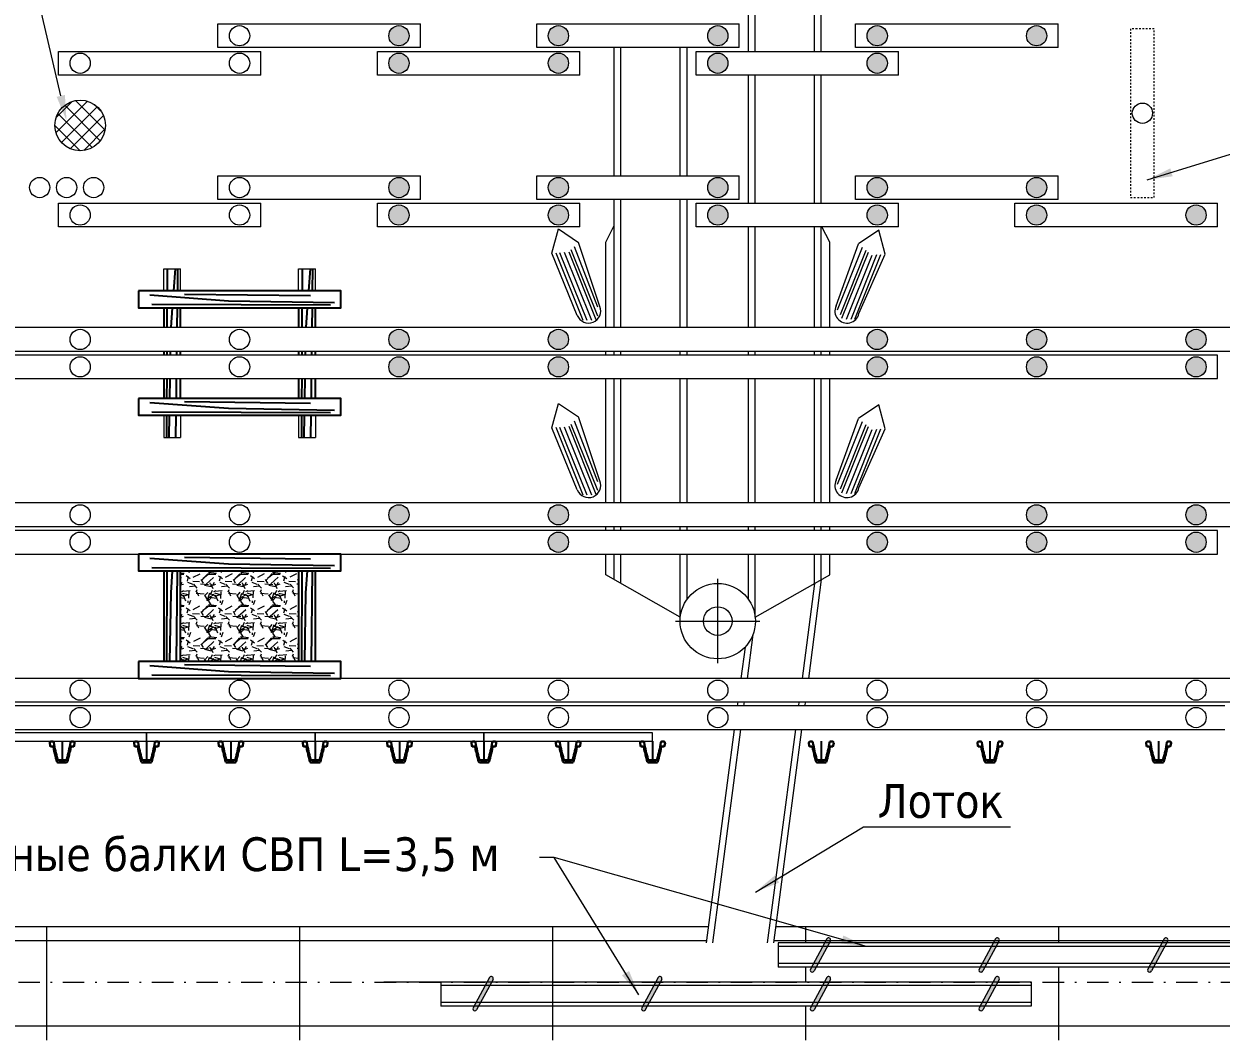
# Model space of a CAD drawing. Header units: millimetres. Extents: x 1757 to 4342, y -1901 to 53.
# Drawn here: x 4057.5 to 4128.5, y -407.1 to -346.8 of the extents above; entities that cross this region are included whole.
import ezdxf

# ---------------------------------------------------------------- set-up
doc = ezdxf.new("R2010")
doc.units = ezdxf.units.MM
doc.header["$LTSCALE"] = 0.1
for name, pattern in [('ACAD_ISO02W100', [15, 12, -3]), ('ACAD_ISO04W100', [30, 24, -3, 0, -3]), ('DASHDOT', [25.4, 12.7, -6.35, 0, -6.35])]:
    doc.linetypes.add(name, pattern=pattern)
doc.styles.add('стиль', font='TAHOMA.TTF')
doc.dimstyles.new('Копия DIN', dxfattribs={"dimtxt": 2, "dimasz": 2.5, "dimexe": 0.5, "dimexo": 0.625, "dimtad": 0, "dimdec": 0, "dimlfac": 100, "dimzin": 4, "dimdsep": 46, "dimtxsty": 'стиль', "dimcen": 2.5, "dimclre": 256, "dimclrt": 256, "dimadec": 0, "dimazin": 2, "dimtfac": 1, "dimtdec": 0, "dimtmove": 0, "dimatfit": 3, "dimfxl": 1.25, "dimtvp": 1, "dimtolj": 1, "dimtzin": 0, "dimlwd": 0, "dimarcsym": 0})

# ---------------------------------------------------------------- blocks, each defined once
blk = doc.blocks.new('A$C056B520F')
at = {"color": 7, "linetype": 'ACAD_ISO02W100', "lineweight": 9, "ltscale": 0.05}
blk.add_line((0, 10), (0, 0), dxfattribs=at)
at = {"color": 7, "linetype": 'ACAD_ISO02W100', "lineweight": 15, "ltscale": 0.05}
for p, q in [((1.4, 10), (0, 10)), ((1.4, 0), (1.4, 10)), ((0, 0), (1.4, 0))]:
    blk.add_line(p, q, dxfattribs=at)
at = {"color": 7, "lineweight": 15}
blk.add_circle((0.7, 5), 0.6, dxfattribs=at)
blk = doc.blocks.new('рядст22')
at = {"lineweight": 15}
h = blk.add_hatch(color=9, dxfattribs=at)
edge = h.paths.add_edge_path()
edge.add_arc((3498.654, -915.376), 0.6, 0, 360)
h = blk.add_hatch(color=9, dxfattribs=at)
edge = h.paths.add_edge_path()
edge.add_arc((3508.104, -915.376), 0.6, 0, 360)
h = blk.add_hatch(color=9, dxfattribs=at)
edge = h.paths.add_edge_path()
edge.add_arc((3508.104, -915.376), 0.6, 0, 360)
h = blk.add_hatch(color=9, dxfattribs=at)
edge = h.paths.add_edge_path()
edge.add_arc((3517.554, -915.376), 0.6, 0, 360)
h = blk.add_hatch(color=9, dxfattribs=at)
edge = h.paths.add_edge_path()
edge.add_arc((3527.004, -915.376), 0.6, 0, 360)
h = blk.add_hatch(color=9, dxfattribs=at)
edge = h.paths.add_edge_path()
edge.add_arc((3527.004, -915.376), 0.6, 0, 360)
h = blk.add_hatch(color=9, dxfattribs=at)
edge = h.paths.add_edge_path()
edge.add_arc((3536.454, -915.376), 0.6, 0, 360)
h = blk.add_hatch(color=9, dxfattribs=at)
edge = h.paths.add_edge_path()
edge.add_arc((3498.654, -917.006), 0.6, 0, 360)
h = blk.add_hatch(color=9, dxfattribs=at)
edge = h.paths.add_edge_path()
edge.add_arc((3508.104, -917.006), 0.6, 0, 360)
h = blk.add_hatch(color=9, dxfattribs=at)
edge = h.paths.add_edge_path()
edge.add_arc((3517.554, -917.006), 0.6, 0, 360)
h = blk.add_hatch(color=9, dxfattribs=at)
edge = h.paths.add_edge_path()
edge.add_arc((3527.004, -917.006), 0.6, 0, 360)
at = {"color": 7, "lineweight": 15}
for p, q in [((3487.922, -914.676), (3499.922, -914.676)), ((3487.922, -916.076), (3487.922, -914.676)), ((3499.922, -916.076), (3499.922, -914.676)), ((3506.822, -914.676), (3518.822, -914.676)), ((3506.822, -916.076), (3506.822, -914.676)), ((3518.822, -916.076), (3518.822, -914.676)), ((3525.722, -914.676), (3537.722, -914.676)), ((3525.722, -916.076), (3525.722, -914.676)), ((3537.722, -916.076), (3537.722, -914.676)), ((3499.922, -916.076), (3487.922, -916.076)), ((3518.822, -916.076), (3506.822, -916.076)), ((3537.722, -916.076), (3525.722, -916.076)), ((3497.372, -916.306), (3509.372, -916.306)), ((3497.372, -917.706), (3497.372, -916.306)), ((3509.372, -917.706), (3509.372, -916.306)), ((3516.272, -916.306), (3528.272, -916.306)), ((3516.272, -917.706), (3516.272, -916.306)), ((3528.272, -917.706), (3528.272, -916.306)), ((3509.372, -917.706), (3497.372, -917.706)), ((3528.272, -917.706), (3516.272, -917.706))]:
    blk.add_line(p, q, dxfattribs=at)
for centre in [(3489.204, -915.376), (3498.654, -915.376), (3508.104, -915.376), (3508.104, -915.376), (3517.554, -915.376), (3527.004, -915.376), (3527.004, -915.376), (3536.454, -915.376), (3498.654, -917.006), (3508.104, -917.006), (3517.554, -917.006), (3527.004, -917.006)]:
    blk.add_circle(centre, 0.6, dxfattribs=at)
blk = doc.blocks.new('*D348')
at = {"lineweight": -2}
for p, q in [((4120.02, -345.976), (4120.02, -341.918)), ((4138.02, -364.007), (4138.02, -341.918))]:
    blk.add_line(p, q, dxfattribs=at)
at = {"color": 0, "lineweight": 0}
blk.add_line((4121.52, -342.418), (4136.52, -342.418), dxfattribs=at)
at = {"color": 0, "lineweight": 15}
for points in [[(4121.52, -342.168), (4121.52, -342.668), (4120.02, -342.418)], [(4136.52, -342.168), (4136.52, -342.668), (4138.02, -342.418)]]:
    blk.add_solid(points, dxfattribs=at)
at = {"layer": 'Defpoints', "color": 0, "lineweight": 15}
for p in [(4138.02, -342.418), (4120.02, -346.601), (4138.02, -364.632)]:
    blk.add_point(p, dxfattribs=at)
at = {"lineweight": 0, "insert": (4129.134, -341.168), "char_height": 1.2, "attachment_point": 5, "style": 'стиль'}
blk.add_mtext('\\A1;2000', dxfattribs=at)

msp = doc.modelspace()

# ---------------------------------------------------------------- hatches: boundary and pattern name
at = {"lineweight": 0}
h = msp.add_hatch(dxfattribs=at)
h.set_pattern_fill('NET', scale=0.2, angle=45, style=0)
h.set_pattern_definition([(45, (581.1121, 558.8448), (-0.44901281, 0.44901281), []), (135, (581.1121, 558.8448), (-0.44901281, -0.44901281), [])])
edge = h.paths.add_edge_path()
edge.add_arc((4060.866, -352.846), 1.5, 0, 360)
at = {"lineweight": 15}
h = msp.add_hatch(color=9, dxfattribs=at)
edge = h.paths.add_edge_path()
edge.add_arc((4079.766, -356.531), 0.6, 0, 360)
h = msp.add_hatch(color=9, dxfattribs=at)
edge = h.paths.add_edge_path()
edge.add_arc((4089.216, -356.531), 0.6, 0, 360)
h = msp.add_hatch(color=9, dxfattribs=at)
edge = h.paths.add_edge_path()
edge.add_arc((4089.216, -356.531), 0.6, 0, 360)
h = msp.add_hatch(color=9, dxfattribs=at)
edge = h.paths.add_edge_path()
edge.add_arc((4098.666, -356.531), 0.6, 0, 360)
h = msp.add_hatch(color=9, dxfattribs=at)
edge = h.paths.add_edge_path()
edge.add_arc((4108.116, -356.531), 0.6, 0, 360)
h = msp.add_hatch(color=9, dxfattribs=at)
edge = h.paths.add_edge_path()
edge.add_arc((4108.116, -356.531), 0.6, 0, 360)
h = msp.add_hatch(color=9, dxfattribs=at)
edge = h.paths.add_edge_path()
edge.add_arc((4117.566, -356.531), 0.6, 0, 360)
h = msp.add_hatch(color=9, dxfattribs=at)
edge = h.paths.add_edge_path()
edge.add_arc((4079.766, -358.161), 0.6, 0, 360)
h = msp.add_hatch(color=9, dxfattribs=at)
edge = h.paths.add_edge_path()
edge.add_arc((4089.216, -358.161), 0.6, 0, 360)
h = msp.add_hatch(color=9, dxfattribs=at)
edge = h.paths.add_edge_path()
edge.add_arc((4098.666, -358.161), 0.6, 0, 360)
h = msp.add_hatch(color=9, dxfattribs=at)
edge = h.paths.add_edge_path()
edge.add_arc((4108.116, -358.161), 0.6, 0, 360)
h = msp.add_hatch(color=9, dxfattribs=at)
edge = h.paths.add_edge_path()
edge.add_arc((4117.566, -358.161), 0.6, 0, 360)
h = msp.add_hatch(color=9, dxfattribs=at)
edge = h.paths.add_edge_path()
edge.add_arc((4127.016, -358.161), 0.6, 0, 360)
h = msp.add_hatch(color=9, dxfattribs=at)
edge = h.paths.add_edge_path()
edge.add_arc((4079.766, -365.536), 0.6, 0, 360)
h = msp.add_hatch(color=9, dxfattribs=at)
edge = h.paths.add_edge_path()
edge.add_arc((4089.216, -365.536), 0.6, 0, 360)
h = msp.add_hatch(color=9, dxfattribs=at)
edge = h.paths.add_edge_path()
edge.add_arc((4108.116, -365.536), 0.6, 0, 360)
h = msp.add_hatch(color=9, dxfattribs=at)
edge = h.paths.add_edge_path()
edge.add_arc((4117.566, -365.536), 0.6, 0, 360)
h = msp.add_hatch(color=9, dxfattribs=at)
edge = h.paths.add_edge_path()
edge.add_arc((4127.016, -365.536), 0.6, 0, 360)
h = msp.add_hatch(color=9, dxfattribs=at)
edge = h.paths.add_edge_path()
edge.add_arc((4079.766, -367.161), 0.6, 0, 360)
h = msp.add_hatch(color=9, dxfattribs=at)
edge = h.paths.add_edge_path()
edge.add_arc((4089.216, -367.161), 0.6, 0, 360)
h = msp.add_hatch(color=9, dxfattribs=at)
edge = h.paths.add_edge_path()
edge.add_arc((4108.116, -367.161), 0.6, 0, 360)
h = msp.add_hatch(color=9, dxfattribs=at)
edge = h.paths.add_edge_path()
edge.add_arc((4117.566, -367.161), 0.6, 0, 360)
h = msp.add_hatch(color=9, dxfattribs=at)
edge = h.paths.add_edge_path()
edge.add_arc((4127.016, -367.161), 0.6, 0, 360)
h = msp.add_hatch(color=9, dxfattribs=at)
edge = h.paths.add_edge_path()
edge.add_arc((4079.766, -375.932), 0.6, 0, 360)
h = msp.add_hatch(color=9, dxfattribs=at)
edge = h.paths.add_edge_path()
edge.add_arc((4089.216, -375.932), 0.6, 0, 360)
h = msp.add_hatch(color=9, dxfattribs=at)
edge = h.paths.add_edge_path()
edge.add_arc((4108.116, -375.932), 0.6, 0, 360)
h = msp.add_hatch(color=9, dxfattribs=at)
edge = h.paths.add_edge_path()
edge.add_arc((4117.566, -375.932), 0.6, 0, 360)
h = msp.add_hatch(color=9, dxfattribs=at)
edge = h.paths.add_edge_path()
edge.add_arc((4127.016, -375.932), 0.6, 0, 360)
h = msp.add_hatch(color=9, dxfattribs=at)
edge = h.paths.add_edge_path()
edge.add_arc((4079.766, -377.558), 0.6, 0, 360)
h = msp.add_hatch(color=9, dxfattribs=at)
edge = h.paths.add_edge_path()
edge.add_arc((4089.216, -377.558), 0.6, 0, 360)
h = msp.add_hatch(color=9, dxfattribs=at)
edge = h.paths.add_edge_path()
edge.add_arc((4108.116, -377.558), 0.6, 0, 360)
h = msp.add_hatch(color=9, dxfattribs=at)
edge = h.paths.add_edge_path()
edge.add_arc((4117.566, -377.558), 0.6, 0, 360)
h = msp.add_hatch(color=9, dxfattribs=at)
edge = h.paths.add_edge_path()
edge.add_arc((4127.016, -377.558), 0.6, 0, 360)
h = msp.add_hatch(dxfattribs=at)
h.set_pattern_fill('GRAVEL', scale=0.075, style=0)
h.set_pattern_definition([(228.0128, (582.48368, 560.74982), (-15.2400129494, -17.145021067), [0.25629075, -25.372875]), (184.9697, (582.31223, 560.55932), (22.8600369796, 1.9049865565), [0.43980375, -43.5405]), (132.5104, (581.87408, 560.52122), (19.0499861387, -20.9550204693), [0.3101115, -30.701025]), (267.2737, (581.13113, 560.04497), (1.9049917281, 38.09998774), [0.40050375, -39.6498]), (292.8337, (581.11208, 559.64492), (-9.5250270416, 22.8600129975), [0.3927255, -38.87985]), (357.2737, (581.26448, 559.28297), (-38.09998774, 1.9049917281), [0.40050375, -39.6498]), (37.6942, (581.66453, 559.26392), (-24.7650156459, -19.0499830177), [0.5296455, -52.434825]), (72.2553, (582.08363, 559.58777), (13.3350266741, 41.9100121545), [0.50004, -49.503975]), (121.4296, (582.23603, 560.06402), (-15.2400039264, 24.76497087), [0.40185975, -39.784125]), (175.2364, (582.02648, 560.40692), (20.95498354, -1.904982122), [0.45878475, -22.480425]), (222.3974, (581.56928, 560.44502), (-22.8600006879, -20.954972738), [0.5933085, -58.7376]), (138.8141, (583.01708, 560.02592), (-13.334991506, 11.429982418), [0.20250375, -20.04795]), (171.4692, (582.86468, 560.15927), (24.7649621967, -3.8100096), [0.3852615, -38.14095]), (225, (582.4837, 560.2164), (-4e-16, -1.9049987), [0.2694067, -2.4246675]), (203.1986, (582.35033, 560.44502), (9.52503212, 3.810016706), [0.14508075, -14.36295]), (291.8014, (582.217, 560.38787), (-1.905001336, 5.71500368), [0.2051745, -10.0536]), (30.9638, (582.29318, 560.19737), (5.714993966, 3.81000297), [0.33324, -10.774725]), (161.5651, (582.57893, 560.3688), (3.81000174, -1.90499717), [0.2409652, -5.783175]), (16.3895, (581.11208, 560.38787), (19.0500105105, 5.7149881125), [0.337566, -33.4191]), (70.3462, (581.43593, 560.48312), (-7.6199787665, -20.9549703664), [0.28319925, -28.03665]), (293.1986, (582.57893, 560.74982), (-3.810016706, 9.52503212), [0.29016, -14.2179]), (343.6105, (582.69323, 560.48312), (-19.0500105105, 5.7149881125), [0.337566, -33.4191]), (339.444, (581.11208, 559.20677), (-9.525011823, 3.809995377), [0.32552625, -15.950775]), (294.7751, (581.41688, 559.09247), (-9.5249778027, 20.9549902696), [0.272754, -27.0027]), (66.8014, (582.59798, 558.84482), (3.810016706, 9.52503212), [0.29016, -14.2179]), (17.354, (582.71228, 559.11152), (-24.7650013364, -7.6199885067), [0.31933725, -31.6143]), (69.444, (581.66453, 558.84482), (-3.809995377, -9.525011823), [0.1627635, -16.1136]), (101.3099, (582.4837, 558.84482), (-1.904990597, 7.619975596), [0.0971362, -9.6165]), (165.9638, (582.46463, 558.94007), (5.715004016, -1.904996703), [0.3927255, -7.4617875]), (186.009, (582.08363, 559.03532), (19.0499719083, 1.9049955514), [0.36395025, -36.03105]), (303.6901, (582.2932, 560.0259), (-1.90500065, 3.809996324), [0.274743, -6.593835]), (353.1572, (582.44558, 559.79732), (32.3850133925, -3.8100170637), [0.47966775, -47.487]), (60.9454, (582.92183, 559.74017), (-7.619982274, -13.334968208), [0.196131, -19.41705]), (90, (583.017, 559.9116), (-1.905, 1.905), [0.1143, -1.7907]), (120.2564, (582.04553, 559.09247), (7.61998385, -13.3349932744), [0.26465025, -26.200425]), (48.0128, (581.91218, 559.32107), (15.2400129494, 17.145021067), [0.51258225, -25.1166]), (0, (582.255, 559.702), (1.905, 1.905), [0.4953, -1.4097]), (325.3048, (582.75038, 559.70207), (-19.0499669932, 13.335001268), [0.3012075, -29.819475]), (254.0546, (582.99803, 559.53062), (-1.90500486, -7.620018152), [0.27737175, -13.591275]), (207.646, (582.92183, 559.26392), (-36.1949872868, -19.050011981), [0.45160875, -44.709375]), (175.4261, (582.52178, 559.05437), (-24.7650057036, 1.9049907834), [0.47777175, -47.29935]), (175.4261, (582.52178, 559.05437), (-24.7650057036, 1.9049907834), [0.47777175, -47.29935])])
h.paths.add_polyline_path([(4066.819, -384.628), (4073.819, -384.628), (4073.819, -379.258), (4066.819, -379.258)])
at = {"lineweight": 15, "true_color": 0xffffff}
h = msp.add_hatch(color=7, dxfattribs=at)
edge = h.paths.add_edge_path()
edge.add_line((4105.133, -401.07), (4104.161, -402.863))
edge.add_arc((4104.266, -402.92), 0.119, 151.54428, 331.54428)
edge.add_line((4104.37, -402.976), (4105.341, -401.184))
edge.add_arc((4105.237, -401.127), 0.119, 331.54428, 511.54428)
h = msp.add_hatch(color=7, dxfattribs=at)
edge = h.paths.add_edge_path()
edge.add_line((4115.133, -401.07), (4114.161, -402.863))
edge.add_arc((4114.266, -402.92), 0.119, 151.54428, 331.54428)
edge.add_line((4114.37, -402.976), (4115.341, -401.184))
edge.add_arc((4115.237, -401.127), 0.119, 331.54428, 511.54428)
h = msp.add_hatch(color=7, dxfattribs=at)
edge = h.paths.add_edge_path()
edge.add_line((4125.133, -401.07), (4124.161, -402.863))
edge.add_arc((4124.266, -402.92), 0.119, 151.54428, 331.54428)
edge.add_line((4124.37, -402.976), (4125.341, -401.184))
edge.add_arc((4125.237, -401.127), 0.119, 331.54428, 511.54428)
h = msp.add_hatch(color=7, dxfattribs=at)
edge = h.paths.add_edge_path()
edge.add_line((4085.133, -403.37), (4084.161, -405.162))
edge.add_arc((4084.266, -405.219), 0.119, 151.54428, 331.54428)
edge.add_line((4084.37, -405.276), (4085.341, -403.483))
edge.add_arc((4085.237, -403.426), 0.119, 331.54428, 511.54428)
h = msp.add_hatch(color=7, dxfattribs=at)
edge = h.paths.add_edge_path()
edge.add_line((4095.133, -403.37), (4094.161, -405.162))
edge.add_arc((4094.266, -405.219), 0.119, 151.54428, 331.54428)
edge.add_line((4094.37, -405.276), (4095.341, -403.483))
edge.add_arc((4095.237, -403.426), 0.119, 331.54428, 511.54428)
h = msp.add_hatch(color=7, dxfattribs=at)
edge = h.paths.add_edge_path()
edge.add_line((4105.133, -403.37), (4104.161, -405.162))
edge.add_arc((4104.266, -405.219), 0.119, 151.54428, 331.54428)
edge.add_line((4104.37, -405.276), (4105.341, -403.483))
edge.add_arc((4105.237, -403.426), 0.119, 331.54428, 511.54428)
h = msp.add_hatch(color=7, dxfattribs=at)
edge = h.paths.add_edge_path()
edge.add_line((4115.133, -403.37), (4114.161, -405.162))
edge.add_arc((4114.266, -405.219), 0.119, 151.54428, 331.54428)
edge.add_line((4114.37, -405.276), (4115.341, -403.483))
edge.add_arc((4115.237, -403.426), 0.119, 331.54428, 511.54428)

# ---------------------------------------------------------------- linework, layer by layer
at = {"color": 7, "lineweight": 15}
for p, q in [((4100.483, -348.461), (4100.483, -340.861)), ((4100.883, -348.461), (4100.883, -340.861)), ((4104.403, -348.461), (4104.403, -340.861)), ((4104.803, -348.461), (4104.803, -340.861)), ((4092.523, -355.831), (4092.523, -348.231)), ((4092.923, -355.831), (4092.923, -348.231)), ((4096.443, -355.831), (4096.443, -348.231)), ((4096.843, -355.831), (4096.843, -348.231)), ((4059.584, -348.461), (4071.584, -348.461)), ((4059.584, -349.861), (4059.584, -348.461)), ((4071.584, -349.861), (4071.584, -348.461)), ((4071.584, -349.861), (4059.584, -349.861)), ((4100.483, -357.461), (4100.483, -349.861)), ((4100.883, -357.461), (4100.883, -349.861)), ((4104.403, -357.461), (4104.403, -349.861)), ((4104.803, -357.461), (4104.803, -349.861)), ((4069.034, -355.831), (4081.034, -355.831)), ((4069.034, -357.231), (4069.034, -355.831)), ((4081.034, -357.231), (4081.034, -355.831)), ((4087.934, -355.831), (4099.934, -355.831)), ((4087.934, -357.231), (4087.934, -355.831)), ((4099.934, -357.231), (4099.934, -355.831)), ((4106.834, -355.831), (4118.834, -355.831)), ((4106.834, -357.231), (4106.834, -355.831)), ((4118.834, -357.231), (4118.834, -355.831)), ((4059.584, -357.461), (4071.584, -357.461)), ((4059.584, -358.861), (4059.584, -357.461)), ((4081.034, -357.231), (4069.034, -357.231)), ((4071.584, -358.861), (4071.584, -357.461)), ((4078.484, -357.461), (4090.484, -357.461)), ((4078.484, -358.861), (4078.484, -357.461)), ((4099.934, -357.231), (4087.934, -357.231)), ((4090.484, -358.861), (4090.484, -357.461)), ((4092.523, -364.836), (4092.523, -357.231)), ((4092.923, -364.836), (4092.923, -357.231)), ((4096.443, -364.836), (4096.443, -357.231)), ((4096.843, -364.836), (4096.843, -357.231)), ((4097.384, -357.461), (4109.384, -357.461)), ((4097.384, -358.861), (4097.384, -357.461)), ((4118.834, -357.231), (4106.834, -357.231)), ((4109.384, -358.861), (4109.384, -357.461)), ((4116.284, -357.461), (4128.284, -357.461)), ((4116.284, -358.861), (4116.284, -357.461)), ((4128.284, -358.861), (4128.284, -357.461)), ((4071.584, -358.861), (4059.584, -358.861)), ((4090.484, -358.861), (4078.484, -358.861)), ((4092.023, -359.777), (4092.523, -358.785)), ((4109.384, -358.861), (4097.384, -358.861)), ((4100.483, -364.836), (4100.483, -358.861)), ((4100.883, -364.836), (4100.883, -358.861)), ((4104.403, -364.836), (4104.403, -358.861)), ((4104.803, -364.836), (4104.803, -358.861)), ((4105.303, -359.777), (4104.841, -358.861)), ((4128.284, -358.861), (4116.284, -358.861)), ((4092.023, -364.836), (4092.023, -359.777)), ((4105.303, -364.836), (4105.303, -359.777)), ((4065.819, -361.347), (4066.819, -361.347)), ((4065.819, -362.662), (4065.819, -361.347)), ((4066.819, -362.662), (4066.819, -361.347)), ((4073.819, -361.347), (4074.819, -361.347)), ((4073.819, -362.662), (4073.819, -361.347)), ((4074.819, -362.662), (4074.819, -361.347)), ((4077.732, -364.836), (4030.802, -364.836)), ((4107.732, -364.836), (4077.732, -364.836)), ((4137.732, -364.836), (4107.732, -364.836)), ((4030.802, -366.236), (4077.732, -366.236)), ((4068.714, -366.461), (4030.802, -366.461)), ((4098.714, -366.461), (4068.714, -366.461)), ((4077.732, -366.236), (4107.732, -366.236)), ((4092.023, -366.461), (4092.023, -366.236)), ((4092.523, -366.461), (4092.523, -366.236)), ((4092.923, -366.461), (4092.923, -366.236)), ((4096.443, -366.461), (4096.443, -366.236)), ((4096.843, -366.461), (4096.843, -366.236)), ((4128.284, -366.461), (4098.714, -366.461)), ((4100.483, -366.461), (4100.483, -366.236)), ((4100.883, -366.461), (4100.883, -366.236)), ((4104.403, -366.461), (4104.403, -366.236)), ((4104.803, -366.461), (4104.803, -366.236)), ((4105.303, -366.461), (4105.303, -366.236)), ((4107.732, -366.236), (4137.732, -366.236)), ((4128.284, -367.861), (4128.284, -366.461)), ((4030.802, -367.861), (4068.714, -367.861)), ((4068.714, -367.861), (4098.714, -367.861)), ((4092.023, -375.232), (4092.023, -367.861)), ((4092.523, -375.232), (4092.523, -367.861)), ((4092.923, -375.232), (4092.923, -367.861)), ((4096.443, -375.232), (4096.443, -367.861)), ((4096.843, -375.232), (4096.843, -367.861)), ((4098.714, -367.861), (4128.284, -367.861)), ((4100.483, -375.232), (4100.483, -367.861)), ((4100.883, -375.232), (4100.883, -367.861)), ((4104.403, -375.232), (4104.403, -367.861)), ((4104.803, -375.232), (4104.803, -367.861)), ((4105.303, -375.232), (4105.303, -367.861)), ((4065.819, -370.032), (4065.819, -371.347)), ((4066.819, -370.032), (4066.819, -371.347)), ((4073.819, -370.032), (4073.819, -371.347)), ((4074.819, -370.032), (4074.819, -371.347)), ((4065.819, -371.347), (4066.819, -371.347)), ((4073.819, -371.347), (4074.819, -371.347)), ((4077.732, -375.232), (4047.732, -375.232)), ((4107.732, -375.232), (4077.732, -375.232)), ((4137.732, -375.232), (4107.732, -375.232)), ((4047.732, -376.632), (4077.732, -376.632)), ((4077.732, -376.632), (4107.732, -376.632)), ((4092.023, -376.858), (4092.023, -376.632)), ((4092.523, -376.858), (4092.523, -376.632)), ((4092.923, -376.858), (4092.923, -376.632)), ((4096.443, -376.858), (4096.443, -376.632)), ((4096.843, -376.858), (4096.843, -376.632)), ((4100.483, -376.858), (4100.483, -376.632)), ((4100.883, -376.858), (4100.883, -376.632)), ((4104.403, -376.858), (4104.403, -376.632)), ((4104.803, -376.858), (4104.803, -376.632)), ((4105.303, -376.858), (4105.303, -376.632)), ((4107.732, -376.632), (4137.732, -376.632)), ((4068.714, -376.858), (4038.714, -376.858)), ((4098.714, -376.858), (4068.714, -376.858)), ((4128.284, -376.858), (4098.714, -376.858)), ((4128.284, -378.258), (4128.284, -376.858)), ((4038.714, -378.258), (4068.714, -378.258)), ((4068.714, -378.258), (4098.714, -378.258)), ((4092.023, -379.492), (4092.023, -378.258)), ((4092.523, -379.777), (4092.523, -378.258)), ((4092.923, -380.005), (4092.923, -378.258)), ((4096.443, -382.008), (4096.443, -378.258)), ((4096.843, -380.944), (4096.843, -378.258)), ((4098.714, -378.258), (4128.284, -378.258)), ((4100.483, -380.944), (4100.483, -378.258)), ((4100.883, -382.008), (4100.883, -378.258)), ((4104.403, -380.005), (4104.403, -378.258)), ((4104.803, -379.777), (4104.803, -378.258)), ((4105.303, -379.492), (4105.303, -378.258)), ((4096.443, -382.008), (4092.023, -379.492)), ((4100.883, -382.008), (4105.303, -379.492)), ((4104.403, -380.005), (4103.663, -385.628, 0.309)), ((4104.803, -379.777), (4104.033, -385.628, 0.321)), ((4100.748, -383.029, 0.056), (4100.407, -385.628, 0.199)), ((4100.281, -383.772, 0.084), (4100.037, -385.628, 0.186)), ((4077.732, -385.628), (4047.732, -385.628)), ((4107.732, -385.628), (4077.732, -385.628)), ((4137.732, -385.628), (4107.732, -385.628)), ((4068.714, -387.253), (4038.714, -387.253)), ((4047.732, -387.028), (4077.732, -387.028)), ((4098.714, -387.253), (4068.714, -387.253)), ((4077.732, -387.028), (4107.732, -387.028)), ((4128.714, -387.253), (4098.714, -387.253)), ((4099.853, -387.028, 0.263), (4099.823, -387.253, 0.276)), ((4100.223, -387.028, 0.276), (4100.193, -387.253, 0.288)), ((4103.479, -387.028, 0.386), (4103.45, -387.253, 0.398)), ((4103.849, -387.028, 0.398), (4103.82, -387.253, 0.411)), ((4107.732, -387.028), (4137.732, -387.028)), ((4038.714, -388.653), (4068.714, -388.653)), ((4068.714, -388.653), (4098.714, -388.653)), ((4099.639, -388.653, 0.352), (4097.975, -401.312, 1.048)), ((4100.009, -388.653, 0.365), (4098.345, -401.312, 1.06)), ((4098.714, -388.653), (4128.714, -388.653)), ((4103.266, -388.653, 0.475), (4101.602, -401.312, 1.17)), ((4103.636, -388.653, 0.487), (4101.972, -401.312, 1.183)), ((4137.245, -401.519), (4102.217, -401.519)), ((4137.245, -401.312), (4102.245, -401.312)), ((4102.245, -401.312), (4102.245, -402.741)), ((4105.133, -401.07), (4104.161, -402.863)), ((4105.341, -401.184), (4104.37, -402.976)), ((4115.133, -401.07), (4114.161, -402.863)), ((4115.341, -401.184), (4114.37, -402.976)), ((4125.133, -401.07), (4124.161, -402.863)), ((4125.341, -401.184), (4124.37, -402.976)), ((4137.245, -402.534), (4102.245, -402.534)), ((4137.245, -402.741), (4102.245, -402.741)), ((4117.245, -403.633), (4078.865, -403.633)), ((4082.245, -403.633), (4082.245, -405.062)), ((4085.133, -403.37), (4084.161, -405.162)), ((4085.341, -403.483), (4084.37, -405.276)), ((4095.133, -403.37), (4094.161, -405.162)), ((4095.341, -403.483), (4094.37, -405.276)), ((4105.133, -403.37), (4104.161, -405.162)), ((4105.341, -403.483), (4104.37, -405.276)), ((4115.133, -403.37), (4114.161, -405.162)), ((4115.341, -403.483), (4114.37, -405.276)), ((4117.245, -403.633), (4117.245, -405.062)), ((4117.245, -403.84), (4082.245, -403.84)), ((4117.245, -404.855), (4082.245, -404.855)), ((4117.245, -405.062), (4082.245, -405.062))]:
    msp.add_line(p, q, dxfattribs=at)
at = {"linetype": 'Continuous', "lineweight": 13}
for p, q in [((4088.819, -360.423), (4089.218, -358.984)), ((4089.218, -358.984), (4090.403, -359.781)), ((4108.203, -359.065), (4107.003, -359.872)), ((4108.597, -360.487), (4108.203, -359.065)), ((4091.674, -363.577), (4090.403, -359.781)), ((4090.334, -364.113), (4088.819, -360.423)), ((4090.691, -364.422), (4089.087, -360.42)), ((4090.917, -364.422), (4089.307, -360.405)), ((4091.189, -364.422), (4089.572, -360.388)), ((4091.461, -364.377), (4089.847, -360.352)), ((4091.551, -364.15), (4089.979, -360.229)), ((4091.547, -363.627), (4090.176, -360.044)), ((4105.675, -363.54), (4107.003, -359.872)), ((4105.753, -363.782), (4107.245, -360.059)), ((4105.934, -364.053), (4107.462, -360.241)), ((4106.024, -364.279), (4107.598, -360.355)), ((4106.794, -364.324), (4108.331, -360.491)), ((4107.035, -363.995), (4108.597, -360.487)), ((4106.296, -364.324), (4107.814, -360.538)), ((4106.567, -364.324), (4108.098, -360.508)), ((4088.819, -370.767), (4089.218, -369.328)), ((4089.218, -369.328), (4090.403, -370.124)), ((4108.203, -369.408), (4107.003, -370.215)), ((4108.597, -370.831), (4108.203, -369.408)), ((4091.547, -373.97), (4090.176, -370.388)), ((4091.674, -373.92), (4090.403, -370.124)), ((4105.675, -373.884), (4107.003, -370.215)), ((4105.753, -374.125), (4107.245, -370.402)), ((4090.334, -374.456), (4088.819, -370.767)), ((4090.691, -374.765), (4089.087, -370.763)), ((4090.917, -374.765), (4089.307, -370.749)), ((4091.189, -374.765), (4089.572, -370.732)), ((4091.461, -374.72), (4089.847, -370.696)), ((4091.551, -374.494), (4089.979, -370.572)), ((4105.934, -374.396), (4107.462, -370.584)), ((4106.024, -374.623), (4107.598, -370.698)), ((4106.296, -374.668), (4107.814, -370.881)), ((4106.567, -374.668), (4108.098, -370.851)), ((4106.794, -374.668), (4108.331, -370.834)), ((4107.035, -374.338), (4108.597, -370.831)), ((4030.802, -400.348, 1.066), (4084.105, -400.348, 1.066)), ((4084.105, -400.348, 1.066), (4098.102, -400.348, 1.066)), ((4102.098, -400.348, 1.066), (4103.658, -400.348, 1.066)), ((4103.658, -400.348, 1.066), (4168.734, -400.348, 1.066)), ((4103.864, -400.376), (4103.864, -401.312)), ((4118.864, -400.376), (4118.864, -401.312)), ((4030.802, -401.175, 1.066), (4084.105, -401.175, 1.066)), ((4084.105, -401.175, 1.066), (4097.993, -401.175, 1.066)), ((4101.99, -401.175, 1.066), (4103.55, -401.175, 1.066)), ((4103.55, -401.175, 1.066), (4168.734, -401.175, 1.066)), ((4103.864, -402.741), (4103.864, -403.633)), ((4118.864, -402.741), (4118.864, -403.633)), ((4118.864, -403.633), (4118.864, -407.072)), ((4103.864, -405.062), (4103.864, -407.072)), ((4030.802, -406.222, 1.066), (4084.105, -406.222, 1.066)), ((4084.105, -406.222, 1.066), (4168.734, -406.222, 1.066))]:
    msp.add_line(p, q, dxfattribs=at)
at = {"lineweight": 15}
for p, q in [((4098.663, -384.735), (4098.663, -379.735)), ((4096.163, -382.235), (4101.163, -382.235))]:
    msp.add_line(p, q, dxfattribs=at)
at = {"color": 7, "lineweight": 30}
for p, q in [((4059.061, -389.448), (4059.088, -389.629)), ((4059.121, -389.381), (4059.249, -389.381)), ((4060.348, -389.381), (4060.476, -389.381)), ((4060.536, -389.448), (4060.509, -389.629)), ((4064.061, -389.448), (4064.088, -389.629)), ((4064.121, -389.381), (4064.249, -389.381)), ((4065.348, -389.381), (4065.476, -389.381)), ((4065.536, -389.448), (4065.509, -389.629)), ((4069.061, -389.448), (4069.088, -389.629)), ((4069.121, -389.381), (4069.249, -389.381)), ((4070.348, -389.381), (4070.476, -389.381)), ((4070.536, -389.448), (4070.509, -389.629)), ((4074.061, -389.448), (4074.088, -389.629)), ((4074.121, -389.381), (4074.249, -389.381)), ((4075.348, -389.381), (4075.476, -389.381)), ((4075.536, -389.448), (4075.509, -389.629)), ((4079.061, -389.448), (4079.088, -389.629)), ((4079.121, -389.381), (4079.249, -389.381)), ((4080.348, -389.381), (4080.476, -389.381)), ((4080.536, -389.448), (4080.509, -389.629)), ((4084.061, -389.448), (4084.088, -389.629)), ((4084.121, -389.381), (4084.249, -389.381)), ((4085.348, -389.381), (4085.476, -389.381)), ((4085.536, -389.448), (4085.509, -389.629)), ((4089.061, -389.448), (4089.088, -389.629)), ((4089.121, -389.381), (4089.249, -389.381)), ((4090.348, -389.381), (4090.476, -389.381)), ((4090.536, -389.448), (4090.509, -389.629)), ((4094.061, -389.448), (4094.088, -389.629)), ((4094.121, -389.381), (4094.249, -389.381)), ((4095.348, -389.381), (4095.476, -389.381)), ((4095.536, -389.448), (4095.509, -389.629)), ((4104.061, -389.448), (4104.088, -389.629)), ((4104.121, -389.381), (4104.249, -389.381)), ((4105.348, -389.381), (4105.476, -389.381)), ((4105.536, -389.448), (4105.509, -389.629)), ((4114.061, -389.448), (4114.088, -389.629)), ((4114.121, -389.381), (4114.249, -389.381)), ((4115.348, -389.381), (4115.476, -389.381)), ((4115.536, -389.448), (4115.509, -389.629)), ((4124.061, -389.448), (4124.088, -389.629)), ((4124.121, -389.381), (4124.249, -389.381)), ((4125.348, -389.381), (4125.476, -389.381)), ((4125.536, -389.448), (4125.509, -389.629)), ((4059.137, -389.671), (4059.233, -389.671)), ((4060.364, -389.671), (4060.459, -389.671)), ((4064.137, -389.671), (4064.233, -389.671)), ((4065.364, -389.671), (4065.459, -389.671)), ((4069.137, -389.671), (4069.233, -389.671)), ((4070.364, -389.671), (4070.459, -389.671)), ((4074.137, -389.671), (4074.233, -389.671)), ((4075.364, -389.671), (4075.459, -389.671)), ((4079.137, -389.671), (4079.233, -389.671)), ((4080.364, -389.671), (4080.459, -389.671)), ((4084.137, -389.671), (4084.233, -389.671)), ((4085.364, -389.671), (4085.459, -389.671)), ((4089.137, -389.671), (4089.233, -389.671)), ((4090.364, -389.671), (4090.459, -389.671)), ((4094.137, -389.671), (4094.233, -389.671)), ((4095.364, -389.671), (4095.459, -389.671)), ((4104.137, -389.671), (4104.233, -389.671)), ((4105.364, -389.671), (4105.459, -389.671)), ((4114.137, -389.671), (4114.233, -389.671)), ((4115.364, -389.671), (4115.459, -389.671)), ((4124.137, -389.671), (4124.233, -389.671)), ((4125.364, -389.671), (4125.459, -389.671)), ((4059.547, -390.611), (4060.05, -390.611)), ((4059.62, -390.481), (4059.977, -390.481)), ((4064.547, -390.611), (4065.05, -390.611)), ((4064.62, -390.481), (4064.977, -390.481)), ((4069.547, -390.611), (4070.05, -390.611)), ((4069.62, -390.481), (4069.977, -390.481)), ((4074.547, -390.611), (4075.05, -390.611)), ((4074.62, -390.481), (4074.977, -390.481)), ((4079.547, -390.611), (4080.05, -390.611)), ((4079.62, -390.481), (4079.977, -390.481)), ((4084.547, -390.611), (4085.05, -390.611)), ((4084.62, -390.481), (4084.977, -390.481)), ((4089.547, -390.611), (4090.05, -390.611)), ((4089.62, -390.481), (4089.977, -390.481)), ((4094.547, -390.611), (4095.05, -390.611)), ((4094.62, -390.481), (4094.977, -390.481)), ((4104.547, -390.611), (4105.05, -390.611)), ((4104.62, -390.481), (4104.977, -390.481)), ((4114.547, -390.611), (4115.05, -390.611)), ((4114.62, -390.481), (4114.977, -390.481)), ((4124.547, -390.611), (4125.05, -390.611)), ((4124.62, -390.481), (4124.977, -390.481))]:
    msp.add_line(p, q, dxfattribs=at)
at = {"color": 7, "linetype": 'ACAD_ISO04W100'}
for p, q in [((4059.798, -389.349), (4059.798, -390.644)), ((4064.798, -389.349), (4064.798, -390.644)), ((4069.798, -389.349), (4069.798, -390.644)), ((4074.798, -389.349), (4074.798, -390.644)), ((4079.798, -389.349), (4079.798, -390.644)), ((4084.798, -389.349), (4084.798, -390.644)), ((4089.798, -389.349), (4089.798, -390.644)), ((4094.798, -389.349), (4094.798, -390.644)), ((4104.798, -389.349), (4104.798, -390.644)), ((4114.798, -389.349), (4114.798, -390.644)), ((4124.798, -389.349), (4124.798, -390.644))]:
    msp.add_line(p, q, dxfattribs=at)
at = {"color": 7, "linetype": 'Continuous', "lineweight": 13}
for p, q in [((4058.865, -400.376), (4058.865, -407.072)), ((4073.865, -400.376), (4073.865, -407.072)), ((4088.865, -400.376), (4088.865, -401.312)), ((4088.865, -401.312), (4088.865, -407.072))]:
    msp.add_line(p, q, dxfattribs=at)
at = {"linetype": 'DASHDOT', "lineweight": 13}
msp.add_line((4030.802, -403.639, 1.066), (4168.734, -403.639, 1.066), dxfattribs=at)
at = {"color": 7, "lineweight": 0}
msp.add_lwpolyline([(4059.718, -351.097), (4057.602, -342), (4057.602, -308.608), (4057.602, -308.608)], dxfattribs=at)
at = {"color": 7}
for points in [[(4066.023, -361.347), (4066.018, -362.662)], [(4066.503, -361.347), (4066.405, -362.662)], [(4066.645, -361.347), (4066.629, -362.662)], [(4074.023, -361.347), (4074.018, -362.662)], [(4074.503, -361.347), (4074.405, -362.662)], [(4074.645, -361.347), (4074.629, -362.662)], [(4064.319, -362.662), (4064.319, -363.662), (4076.319, -363.662), (4076.319, -362.662), (4064.319, -362.662)], [(4064.991, -362.9), (4069.651, -363.248), (4075.951, -363.351)], [(4067.057, -362.848), (4074.531, -362.938)], [(4065.107, -363.454), (4075.706, -363.493)], [(4065.819, -363.662), (4065.819, -364.836)], [(4066.014, -363.662), (4066.01, -364.836)], [(4066.33, -363.662), (4066.242, -364.836)], [(4066.617, -363.662), (4066.603, -364.836)], [(4066.819, -364.836), (4066.819, -363.662)], [(4073.819, -363.662), (4073.819, -364.836)], [(4074.014, -363.662), (4074.01, -364.836)], [(4074.33, -363.662), (4074.242, -364.836)], [(4074.617, -363.662), (4074.603, -364.836)], [(4074.819, -364.836), (4074.819, -363.662)], [(4065.819, -366.236), (4065.819, -366.461)], [(4066.005, -366.236), (4066.004, -366.461)], [(4066.212, -366.236), (4066.208, -366.461)], [(4066.586, -366.236), (4066.583, -366.461)], [(4066.819, -366.461), (4066.819, -366.236)], [(4073.819, -366.236), (4073.819, -366.461)], [(4074.005, -366.236), (4074.004, -366.461)], [(4074.212, -366.236), (4074.208, -366.461)], [(4074.586, -366.236), (4074.583, -366.461)], [(4074.819, -366.461), (4074.819, -366.236)], [(4065.819, -367.861), (4065.819, -369.032)], [(4065.999, -367.861), (4065.994, -369.032)], [(4066.185, -367.861), (4066.166, -369.032)], [(4066.566, -367.861), (4066.552, -369.032)], [(4066.819, -369.032), (4066.819, -367.861)], [(4073.819, -367.861), (4073.819, -369.032)], [(4073.999, -367.861), (4073.994, -369.032)], [(4074.185, -367.861), (4074.166, -369.032)], [(4074.566, -367.861), (4074.552, -369.032)], [(4074.819, -369.032), (4074.819, -367.861)], [(4064.319, -369.032), (4064.319, -370.032), (4076.319, -370.032), (4076.319, -369.032), (4064.319, -369.032)], [(4064.991, -369.27), (4069.651, -369.618), (4075.951, -369.721)], [(4067.057, -369.218), (4074.531, -369.308)], [(4065.107, -369.824), (4075.706, -369.863)], [(4065.991, -370.032), (4065.986, -371.347)], [(4066.149, -370.032), (4066.128, -371.347)], [(4066.54, -370.032), (4066.524, -371.347)], [(4073.991, -370.032), (4073.986, -371.347)], [(4074.149, -370.032), (4074.128, -371.347)], [(4074.54, -370.032), (4074.524, -371.347)], [(4064.319, -378.258), (4064.319, -379.258), (4076.319, -379.258), (4076.319, -378.258), (4064.319, -378.258)], [(4064.991, -378.496), (4069.651, -378.844), (4075.951, -378.947)], [(4067.057, -378.444), (4074.531, -378.534)], [(4065.107, -379.05), (4075.706, -379.089)], [(4065.819, -379.258), (4065.819, -384.628)], [(4066.014, -379.258), (4065.994, -384.628)], [(4066.33, -379.258), (4066.232, -380.56), (4066.166, -384.628)], [(4066.617, -379.258), (4066.552, -384.628)], [(4066.819, -384.628), (4066.819, -379.258)], [(4073.819, -379.258), (4073.819, -384.628)], [(4074.014, -379.258), (4073.994, -384.628)], [(4074.33, -379.258), (4074.232, -380.56), (4074.166, -384.628)], [(4074.617, -379.258), (4074.552, -384.628)], [(4074.819, -384.628), (4074.819, -379.258)], [(4064.319, -384.628), (4064.319, -385.628), (4076.319, -385.628), (4076.319, -384.628), (4064.319, -384.628)], [(4064.991, -384.866), (4069.651, -385.214), (4075.951, -385.317)], [(4067.057, -384.814), (4074.531, -384.904)], [(4065.107, -385.42), (4075.706, -385.459)]]:
    msp.add_lwpolyline(points, dxfattribs=at)
at = {"color": 7, "lineweight": 15}
for points in [[(4054.798, -388.852), (4054.798, -389.352), (4064.798, -389.352), (4064.798, -388.852), (4054.798, -388.852)], [(4064.798, -388.852), (4064.798, -389.352), (4074.798, -389.352), (4074.798, -388.852), (4064.798, -388.852)], [(4074.798, -388.852), (4074.798, -389.352), (4084.798, -389.352), (4084.798, -388.852), (4074.798, -388.852)], [(4084.798, -388.852), (4084.798, -389.352), (4094.798, -389.352), (4094.798, -388.852), (4084.798, -388.852)]]:
    msp.add_lwpolyline(points, dxfattribs=at)
for centre, radius in [((4060.866, -349.161), 0.6), ((4070.316, -349.161), 0.6), ((4060.866, -352.846), 1.5), ((4058.466, -356.531), 0.6), ((4060.066, -356.531), 0.6), ((4061.666, -356.531), 0.6), ((4070.316, -356.531), 0.6), ((4079.766, -356.531), 0.6), ((4089.216, -356.531), 0.6), ((4089.216, -356.531), 0.6), ((4098.666, -356.531), 0.6), ((4108.116, -356.531), 0.6), ((4108.116, -356.531), 0.6), ((4117.566, -356.531), 0.6), ((4060.866, -358.161), 0.6), ((4070.316, -358.161), 0.6), ((4079.766, -358.161), 0.6), ((4089.216, -358.161), 0.6), ((4098.666, -358.161), 0.6), ((4108.116, -358.161), 0.6), ((4117.566, -358.161), 0.6), ((4127.016, -358.161), 0.6), ((4060.866, -365.536), 0.6), ((4070.316, -365.536), 0.6), ((4079.766, -365.536), 0.6), ((4089.216, -365.536), 0.6), ((4108.116, -365.536), 0.6), ((4117.566, -365.536), 0.6), ((4127.016, -365.536), 0.6), ((4060.866, -367.161), 0.6), ((4070.316, -367.161), 0.6), ((4079.766, -367.161), 0.6), ((4089.216, -367.161), 0.6), ((4108.116, -367.161), 0.6), ((4117.566, -367.161), 0.6), ((4127.016, -367.161), 0.6), ((4060.866, -375.932), 0.6), ((4070.316, -375.932), 0.6), ((4079.766, -375.932), 0.6), ((4089.216, -375.932), 0.6), ((4108.116, -375.932), 0.6), ((4117.566, -375.932), 0.6), ((4127.016, -375.932), 0.6), ((4060.866, -377.558), 0.6), ((4070.316, -377.558), 0.6), ((4079.766, -377.558), 0.6), ((4089.216, -377.558), 0.6), ((4108.116, -377.558), 0.6), ((4117.566, -377.558), 0.6), ((4127.016, -377.558), 0.6), ((4098.663, -382.235), 2.232), ((4098.663, -382.235), 0.849), ((4060.866, -386.328), 0.6), ((4070.316, -386.328), 0.6), ((4079.766, -386.328), 0.6), ((4089.216, -386.328), 0.6), ((4098.666, -386.328), 0.6), ((4108.116, -386.328), 0.6), ((4117.566, -386.328), 0.6), ((4127.016, -386.328), 0.6), ((4060.866, -387.953), 0.6), ((4070.316, -387.953), 0.6), ((4079.766, -387.953), 0.6), ((4089.216, -387.953), 0.6), ((4098.666, -387.953), 0.6), ((4108.116, -387.953), 0.6), ((4117.566, -387.953), 0.6), ((4127.016, -387.953), 0.6)]:
    msp.add_circle(centre, radius, dxfattribs=at)
at = {"linetype": 'Continuous', "lineweight": 13}
for centre, start, end in [((4091.004, -363.845), 201.81373, 21.81373), ((4106.329, -363.845), 155.03748, 348.01886), ((4091.004, -374.188), 201.81373, 21.81373), ((4106.329, -374.188), 155.03748, 348.01886)]:
    msp.add_arc(centre, 0.722, start, end, dxfattribs=at)
at = {"color": 7, "lineweight": 30}
for centre, radius, start, end in [((4059.121, -389.441), 0.06, 89.40595, 190.01711), ((4059.249, -389.441), 0.06, 8.18923, 90), ((4066.624, -388.331), 7.398, 188.56037, 196.32129), ((4052.973, -388.331), 7.398, 343.67871, 351.43963), ((4060.348, -389.441), 0.06, 90, 171.81077), ((4060.476, -389.441), 0.06, 349.98289, 90.59405), ((4064.121, -389.441), 0.06, 89.40595, 190.01711), ((4064.249, -389.441), 0.06, 8.18923, 90), ((4071.624, -388.331), 7.398, 188.56037, 196.32129), ((4057.973, -388.331), 7.398, 343.67871, 351.43963), ((4065.348, -389.441), 0.06, 90, 171.81077), ((4065.476, -389.441), 0.06, 349.98289, 90.59405), ((4069.121, -389.441), 0.06, 89.40595, 190.01711), ((4069.249, -389.441), 0.06, 8.18923, 90), ((4076.624, -388.331), 7.398, 188.56037, 196.32129), ((4062.973, -388.331), 7.398, 343.67871, 351.43963), ((4070.348, -389.441), 0.06, 90, 171.81077), ((4070.476, -389.441), 0.06, 349.98289, 90.59405), ((4074.121, -389.441), 0.06, 89.40595, 190.01711), ((4074.249, -389.441), 0.06, 8.18923, 90), ((4081.624, -388.331), 7.398, 188.56037, 196.32129), ((4067.973, -388.331), 7.398, 343.67871, 351.43963), ((4075.348, -389.441), 0.06, 90, 171.81077), ((4075.476, -389.441), 0.06, 349.98289, 90.59405), ((4079.121, -389.441), 0.06, 89.40595, 190.01711), ((4079.249, -389.441), 0.06, 8.18923, 90), ((4086.624, -388.331), 7.398, 188.56037, 196.32129), ((4072.973, -388.331), 7.398, 343.67871, 351.43963), ((4080.348, -389.441), 0.06, 90, 171.81077), ((4080.476, -389.441), 0.06, 349.98289, 90.59405), ((4084.121, -389.441), 0.06, 89.40595, 190.01711), ((4084.249, -389.441), 0.06, 8.18923, 90), ((4091.624, -388.331), 7.398, 188.56037, 196.32129), ((4077.973, -388.331), 7.398, 343.67871, 351.43963), ((4085.348, -389.441), 0.06, 90, 171.81077), ((4085.476, -389.441), 0.06, 349.98289, 90.59405), ((4089.121, -389.441), 0.06, 89.40595, 190.01711), ((4089.249, -389.441), 0.06, 8.18923, 90), ((4096.624, -388.331), 7.398, 188.56037, 196.32129), ((4082.973, -388.331), 7.398, 343.67871, 351.43963), ((4090.348, -389.441), 0.06, 90, 171.81077), ((4090.476, -389.441), 0.06, 349.98289, 90.59405), ((4094.121, -389.441), 0.06, 89.40595, 190.01711), ((4094.249, -389.441), 0.06, 8.18923, 90), ((4101.624, -388.331), 7.398, 188.56037, 196.32129), ((4087.973, -388.331), 7.398, 343.67871, 351.43963), ((4095.348, -389.441), 0.06, 90, 171.81077), ((4095.476, -389.441), 0.06, 349.98289, 90.59405), ((4104.121, -389.441), 0.06, 89.40595, 190.01711), ((4104.249, -389.441), 0.06, 8.18923, 90), ((4111.624, -388.331), 7.398, 188.56037, 196.32129), ((4097.973, -388.331), 7.398, 343.67871, 351.43963), ((4105.348, -389.441), 0.06, 90, 171.81077), ((4105.476, -389.441), 0.06, 349.98289, 90.59405), ((4114.121, -389.441), 0.06, 89.40595, 190.01711), ((4114.249, -389.441), 0.06, 8.18923, 90), ((4121.624, -388.331), 7.398, 188.56037, 196.32129), ((4107.973, -388.331), 7.398, 343.67871, 351.43963), ((4115.348, -389.441), 0.06, 90, 171.81077), ((4115.476, -389.441), 0.06, 349.98289, 90.59405), ((4124.121, -389.441), 0.06, 89.40595, 190.01711), ((4124.249, -389.441), 0.06, 8.18923, 90), ((4131.624, -388.331), 7.398, 188.56037, 196.32129), ((4117.973, -388.331), 7.398, 343.67871, 351.43963), ((4125.348, -389.441), 0.06, 90, 171.81077), ((4125.476, -389.441), 0.06, 349.98289, 90.59405), ((4059.137, -389.621), 0.05, 187.35882, 270.43725), ((4059.233, -389.721), 0.05, 11.75312, 90), ((4078.392, -385.537), 19.561, 192.31635, 194.89843), ((4041.204, -385.537), 19.561, 345.10157, 347.68365), ((4060.364, -389.721), 0.05, 90, 168.24688), ((4060.459, -389.621), 0.05, 269.56275, 352.64118), ((4064.137, -389.621), 0.05, 187.35882, 270.43725), ((4064.233, -389.721), 0.05, 11.75312, 90), ((4083.392, -385.537), 19.561, 192.31635, 194.89843), ((4046.204, -385.537), 19.561, 345.10157, 347.68365), ((4065.364, -389.721), 0.05, 90, 168.24688), ((4065.459, -389.621), 0.05, 269.56275, 352.64118), ((4069.137, -389.621), 0.05, 187.35882, 270.43725), ((4069.233, -389.721), 0.05, 11.75312, 90), ((4088.392, -385.537), 19.561, 192.31635, 194.89843), ((4051.204, -385.537), 19.561, 345.10157, 347.68365), ((4070.364, -389.721), 0.05, 90, 168.24688), ((4070.459, -389.621), 0.05, 269.56275, 352.64118), ((4074.137, -389.621), 0.05, 187.35882, 270.43725), ((4074.233, -389.721), 0.05, 11.75312, 90), ((4093.392, -385.537), 19.561, 192.31635, 194.89843), ((4056.204, -385.537), 19.561, 345.10157, 347.68365), ((4075.364, -389.721), 0.05, 90, 168.24688), ((4075.459, -389.621), 0.05, 269.56275, 352.64118), ((4079.137, -389.621), 0.05, 187.35882, 270.43725), ((4079.233, -389.721), 0.05, 11.75312, 90), ((4098.392, -385.537), 19.561, 192.31635, 194.89843), ((4061.204, -385.537), 19.561, 345.10157, 347.68365), ((4080.364, -389.721), 0.05, 90, 168.24688), ((4080.459, -389.621), 0.05, 269.56275, 352.64118), ((4084.137, -389.621), 0.05, 187.35882, 270.43725), ((4084.233, -389.721), 0.05, 11.75312, 90), ((4103.392, -385.537), 19.561, 192.31635, 194.89843), ((4066.204, -385.537), 19.561, 345.10157, 347.68365), ((4085.364, -389.721), 0.05, 90, 168.24688), ((4085.459, -389.621), 0.05, 269.56275, 352.64118), ((4089.137, -389.621), 0.05, 187.35882, 270.43725), ((4089.233, -389.721), 0.05, 11.75312, 90), ((4108.392, -385.537), 19.561, 192.31635, 194.89843), ((4071.204, -385.537), 19.561, 345.10157, 347.68365), ((4090.364, -389.721), 0.05, 90, 168.24688), ((4090.459, -389.621), 0.05, 269.56275, 352.64118), ((4094.137, -389.621), 0.05, 187.35882, 270.43725), ((4094.233, -389.721), 0.05, 11.75312, 90), ((4113.392, -385.537), 19.561, 192.31635, 194.89843), ((4076.204, -385.537), 19.561, 345.10157, 347.68365), ((4095.364, -389.721), 0.05, 90, 168.24688), ((4095.459, -389.621), 0.05, 269.56275, 352.64118), ((4104.137, -389.621), 0.05, 187.35882, 270.43725), ((4104.233, -389.721), 0.05, 11.75312, 90), ((4123.392, -385.537), 19.561, 192.31635, 194.89843), ((4086.204, -385.537), 19.561, 345.10157, 347.68365), ((4105.364, -389.721), 0.05, 90, 168.24688), ((4105.459, -389.621), 0.05, 269.56275, 352.64118), ((4114.137, -389.621), 0.05, 187.35882, 270.43725), ((4114.233, -389.721), 0.05, 11.75312, 90), ((4133.392, -385.537), 19.561, 192.31635, 194.89843), ((4096.204, -385.537), 19.561, 345.10157, 347.68365), ((4115.364, -389.721), 0.05, 90, 168.24688), ((4115.459, -389.621), 0.05, 269.56275, 352.64118), ((4124.137, -389.621), 0.05, 187.35882, 270.43725), ((4124.233, -389.721), 0.05, 11.75312, 90), ((4143.392, -385.537), 19.561, 192.31635, 194.89843), ((4106.204, -385.537), 19.561, 345.10157, 347.68365), ((4125.364, -389.721), 0.05, 90, 168.24688), ((4125.459, -389.621), 0.05, 269.56275, 352.64118), ((4059.547, -390.551), 0.06, 194.76068, 271.39358), ((4059.62, -390.381), 0.1, 196.53522, 273.6486), ((4059.977, -390.381), 0.1, 266.3514, 343.46478), ((4060.05, -390.551), 0.06, 268.60642, 345.23932), ((4064.547, -390.551), 0.06, 194.76068, 271.39358), ((4064.62, -390.381), 0.1, 196.53522, 273.6486), ((4064.977, -390.381), 0.1, 266.3514, 343.46478), ((4065.05, -390.551), 0.06, 268.60642, 345.23932), ((4069.547, -390.551), 0.06, 194.76068, 271.39358), ((4069.62, -390.381), 0.1, 196.53522, 273.6486), ((4069.977, -390.381), 0.1, 266.3514, 343.46478), ((4070.05, -390.551), 0.06, 268.60642, 345.23932), ((4074.547, -390.551), 0.06, 194.76068, 271.39358), ((4074.62, -390.381), 0.1, 196.53522, 273.6486), ((4074.977, -390.381), 0.1, 266.3514, 343.46478), ((4075.05, -390.551), 0.06, 268.60642, 345.23932), ((4079.547, -390.551), 0.06, 194.76068, 271.39358), ((4079.62, -390.381), 0.1, 196.53522, 273.6486), ((4079.977, -390.381), 0.1, 266.3514, 343.46478), ((4080.05, -390.551), 0.06, 268.60642, 345.23932), ((4084.547, -390.551), 0.06, 194.76068, 271.39358), ((4084.62, -390.381), 0.1, 196.53522, 273.6486), ((4084.977, -390.381), 0.1, 266.3514, 343.46478), ((4085.05, -390.551), 0.06, 268.60642, 345.23932), ((4089.547, -390.551), 0.06, 194.76068, 271.39358), ((4089.62, -390.381), 0.1, 196.53522, 273.6486), ((4089.977, -390.381), 0.1, 266.3514, 343.46478), ((4090.05, -390.551), 0.06, 268.60642, 345.23932), ((4094.547, -390.551), 0.06, 194.76068, 271.39358), ((4094.62, -390.381), 0.1, 196.53522, 273.6486), ((4094.977, -390.381), 0.1, 266.3514, 343.46478), ((4095.05, -390.551), 0.06, 268.60642, 345.23932), ((4104.547, -390.551), 0.06, 194.76068, 271.39358), ((4104.62, -390.381), 0.1, 196.53522, 273.6486), ((4104.977, -390.381), 0.1, 266.3514, 343.46478), ((4105.05, -390.551), 0.06, 268.60642, 345.23932), ((4114.547, -390.551), 0.06, 194.76068, 271.39358), ((4114.62, -390.381), 0.1, 196.53522, 273.6486), ((4114.977, -390.381), 0.1, 266.3514, 343.46478), ((4115.05, -390.551), 0.06, 268.60642, 345.23932), ((4124.547, -390.551), 0.06, 194.76068, 271.39358), ((4124.62, -390.381), 0.1, 196.53522, 273.6486), ((4124.977, -390.381), 0.1, 266.3514, 343.46478), ((4125.05, -390.551), 0.06, 268.60642, 345.23932)]:
    msp.add_arc(centre, radius, start, end, dxfattribs=at)
at = {"color": 7, "lineweight": 15}
for centre, start, end in [((4105.237, -401.127), 331.54428, 151.54428), ((4115.237, -401.127), 331.54428, 151.54428), ((4125.237, -401.127), 331.54428, 151.54428), ((4104.266, -402.92), 151.54428, 331.54428), ((4114.266, -402.92), 151.54428, 331.54428), ((4124.266, -402.92), 151.54428, 331.54428), ((4085.237, -403.426), 331.54428, 151.54428), ((4095.237, -403.426), 331.54428, 151.54428), ((4105.237, -403.426), 331.54428, 151.54428), ((4115.237, -403.426), 331.54428, 151.54428), ((4084.266, -405.219), 151.54428, 331.54428), ((4094.266, -405.219), 151.54428, 331.54428), ((4104.266, -405.219), 151.54428, 331.54428), ((4114.266, -405.219), 151.54428, 331.54428)]:
    msp.add_arc(centre, 0.119, start, end, dxfattribs=at)
at = {"color": 7, "lineweight": 0}
msp.add_solid([(4059.962, -351.04), (4060.058, -352.558), (4059.475, -351.153)], dxfattribs=at)

# ---------------------------------------------------------------- block references
at = {"color": 6, "lineweight": 15}
for name, p in [('рядст22', (581.112, 567.845)), ('A$C056B520F', (4123.137, -357.124))]:
    msp.add_blockref(name, p, dxfattribs=at)

# ---------------------------------------------------------------- texts
at = {"color": 7, "char_height": 2, "width": 79.3281, "attachment_point": 1, "style": 'стиль'}
for s, insert in [('\\pi35.911;Лоток', (4072.233, -391.898)), ('\\pi20.299;Спаренные балки СВП L=3,5 м', (4027.212, -395.054))]:
    msp.add_mtext(s, dxfattribs=dict(at, insert=insert))

# ---------------------------------------------------------------- dimensions: what is measured, and where the dimension line sits
at = {"color": 7, "lineweight": 0}
dim = msp.add_linear_dim(base=(4138.02, -342.418), p1=(4120.02, -346.601), p2=(4138.02, -364.632), text='2000', dimstyle='Копия DIN', override={"dimtxt": 1.2, "dimasz": 1.5}, dxfattribs=at)
dim.commit()
dim.dimension.update_dxf_attribs({"geometry": '*D348', "text_midpoint": (4129.134, -342.418), "dimtype": 160})

# ---------------------------------------------------------------- leaders
for points in [[(4124.127, -356.07), (4138.874, -351.525), (4161.485, -351.525)], [(4100.891, -398.298), (4107.31, -394.421), (4116.014, -394.421)]]:
    msp.add_leader(points, dimstyle='Копия DIN', override={"dimtxt": 1.2, "dimasz": 1.5, "dimgap": 0.625, "dimtad": 0}, dxfattribs=at)
at = {"color": 7, "lineweight": 15}
for points in [[(4107.483, -401.519), (4088.968, -396.256), (4088.103, -396.256)], [(4093.985, -404.382), (4088.968, -396.256)]]:
    msp.add_leader(points, dimstyle='Копия DIN', override={"dimtxt": 1.2, "dimasz": 1.5, "dimgap": 0.625, "dimtad": 0}, dxfattribs=at)

doc.saveas('drawing.dxf')
